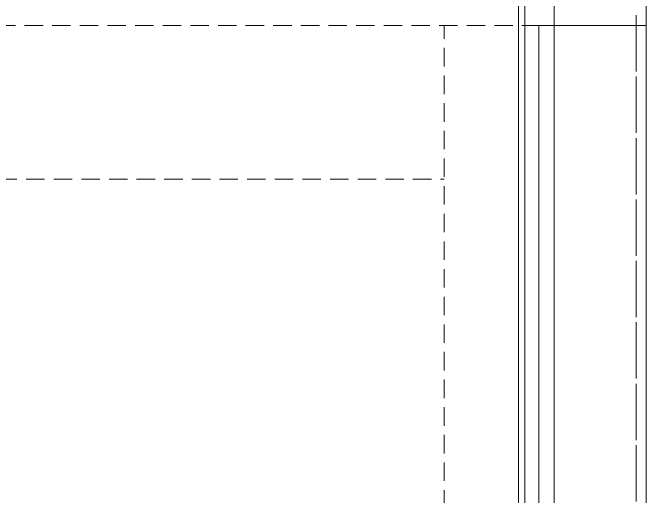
# Model space of a CAD drawing. Units: millimetres at full size, sheet at 1:30. Extents: x -16828 to 149130, y 47892 to 100313.
# Drawn here: x 29842 to 31080, y 56826 to 57771 of the extents above; entities that cross this region are included whole.
import ezdxf

# ---------------------------------------------------------------- set-up
doc = ezdxf.new("R2010")
doc.units = ezdxf.units.MM
doc.header["$LTSCALE"] = 30
doc.linetypes.add('DASHED1', pattern=[1.8, 1.2, -0.6])
doc.linetypes.add('DASHED3', pattern=[4, 3, -1])
for name, color, linetype, lineweight in [('0-1', 7, 'Continuous', 15), ('2-1_躯体', 7, 'Continuous', 15), ('2-3_間仕切り', 7, 'Continuous', 15)]:
    doc.layers.add(name, color=color, linetype=linetype, lineweight=lineweight)

msp = doc.modelspace()

# ---------------------------------------------------------------- linework, layer by layer
at = {"layer": '0-1'}
for p, q in [((30899.96, 58725.86), (30899.96, 55775.86)), ((31079.96, 58725.86), (31079.96, 50655.86))]:
    msp.add_line(p, q, dxfattribs=at)
at = {"layer": '0-1', "linetype": 'DASHED3'}
msp.add_line((31059.96, 58725.86), (31059.96, 50675.86), dxfattribs=at)
at = {"layer": '0-1', "linetype": 'DASHED1'}
for p, q in [((23384.96, 57745.86), (31079.96, 57745.86)), ((30684.96, 55775.86), (30684.96, 57745.86)), ((31079.96, 57745.86), (31079.96, 50655.86)), ((24359.96, 57445.86), (30684.96, 57445.86))]:
    msp.add_line(p, q, dxfattribs=at)
at = {"layer": '2-1_躯体'}
for p, q in [((31079.96, 57745.86), (30842.46, 57745.86)), ((30899.96, 57745.86), (30899.96, 56755.86)), ((31079.96, 57745.86), (31079.96, 56715.86))]:
    msp.add_line(p, q, dxfattribs=at)
at = {"layer": '2-1_躯体', "linetype": 'DASHED3'}
msp.add_line((31059.96, 57745.86), (31059.96, 56715.86), dxfattribs=at)
at = {"layer": '2-3_間仕切り'}
for p, q in [((30829.96, 59320.86), (30829.96, 56740.86)), ((30842.46, 57795.86), (30842.46, 56740.86)), ((30869.96, 57745.86), (30869.96, 56755.86))]:
    msp.add_line(p, q, dxfattribs=at)

doc.saveas('drawing.dxf')
